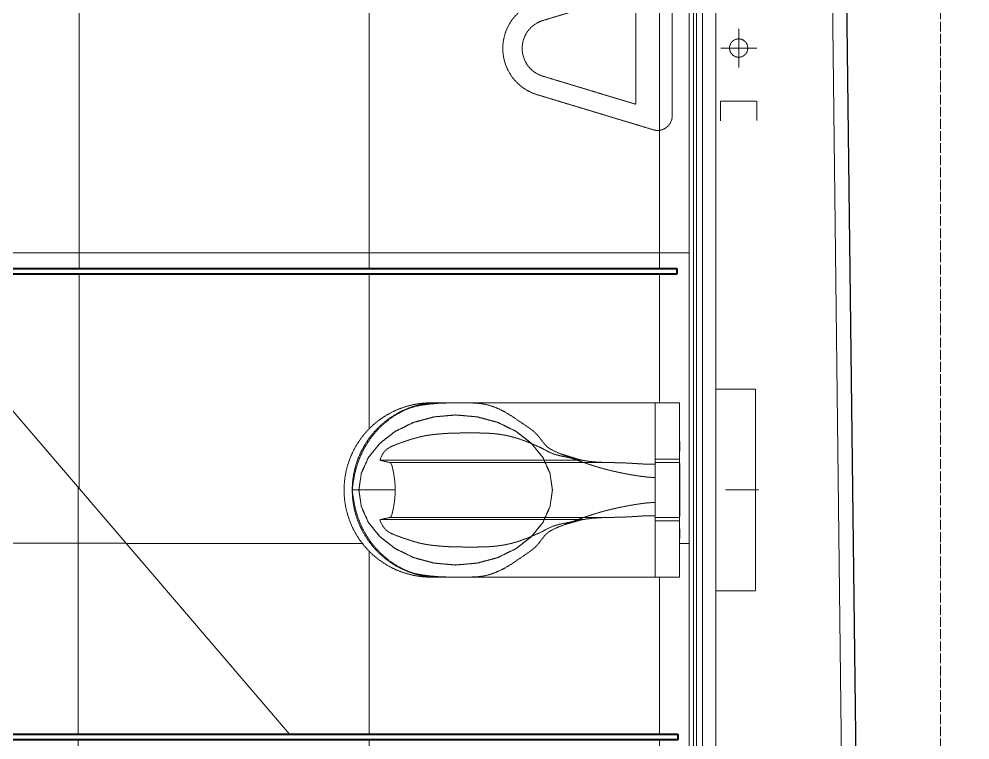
# Model space of a CAD drawing. Header units: millimetres. Extents: x -12447 to 83753, y -46415 to 46712.
# Drawn here: x 39945 to 41911, y 17080 to 18569 of the extents above; entities that cross this region are included whole.
import ezdxf
from ezdxf.xclip import XClip

# ---------------------------------------------------------------- set-up
doc = ezdxf.new("R2010")
doc.units = ezdxf.units.MM
doc.header["$XCLIPFRAME"] = 2
doc.linetypes.add('200_ШТРИХ_ш1п0_6_', pattern=[1.6, 1, -0.6])
doc.linetypes.add('ADSK_Линия сетки', pattern=[25, 20, -2.5, 0, -2.5])
doc.layers.add('1_Сущ. кусты', color=7, linetype='Continuous')
for name, color, linetype, lineweight in [('Обобщенные модели', 7, 'Continuous', 18), ('Оси', 7, 'Continuous', 9), ('Перекрытие', 7, 'Continuous', 18), ('Перекрытие штриховка', 7, 'Continuous', 18), ('Сантехника', 7, 'Continuous', 18), ('Стены несущие', 7, 'Continuous', 30), ('Стены отделка', 7, 'Continuous', 30), ('Стены штриховка', 7, 'Continuous', 9)]:
    doc.layers.add(name, color=color, linetype=linetype, lineweight=lineweight)

# ---------------------------------------------------------------- blocks, each defined once
blk = doc.blocks.new('131_Сантехническая перегородка - СП-3 3-3867702-План полов 1-го этажа')
at = {"layer": 'Обобщенные модели', "lineweight": 40}
for p, q in [((0, 8), (1380, 8)), ((0, -4), (0, 8)), ((1380, -4), (1380, 8)), ((1380, -4), (0, -4))]:
    blk.add_line(p, q, dxfattribs=at)
blk = doc.blocks.new('131_Сантехническая перегородка - СП-3 3-V18-План полов 1-го этажа')
at = {"layer": 'Обобщенные модели', "lineweight": 40}
for p, q in [((0, 8), (1380, 8)), ((0, -4), (0, 8)), ((1380, -4), (1380, 8)), ((1380, -4), (0, -4))]:
    blk.add_line(p, q, dxfattribs=at)
blk = doc.blocks.new('SND_Унитаз_Jika_Olymp_с_инсталяцией - Унитаз_ выпуск прямой_ установка на пол_693х360х360_ PN30_12_ ХВ резьба HP DN15_ К гл_ кон П DN100-716056-План полов 1-го этажа')
at = {"layer": 'Сантехника', "color": 254, "linetype": '200_ШТРИХ_ш1п0_6_', "true_color": 0xdddddd}
blk.add_line((0, 819.6), (0, 833.3), dxfattribs=at)
at = {"layer": 'Сантехника', "color": 251, "linetype": '200_ШТРИХ_ш1п0_6_', "true_color": 0x666666}
for p, q in [((0, 744.5), (0, 819.6)), ((-61.3, 439.4), (-61.3, 776)), ((61.3, 440.3), (61.3, 776)), ((-57, 434.8), (-57, 756.8)), ((57, 756.8), (57, 434.8)), ((-180, 207.1), (-180, 670.2)), ((180, 670.2), (180, 207.1)), ((-61.3, 436.7), (-61.3, 438.6)), ((61.3, 436.7), (61.3, 439.4)), ((-61.3, 357.2), (-61.3, 358.7)), ((61.3, 357.2), (61.3, 358.7)), ((-53.1, 156.1), (53.1, 156.1))]:
    blk.add_line(p, q, dxfattribs=at)
at = {"layer": 'Сантехника', "linetype": '200_ШТРИХ_ш1п0_6_'}
for p, q in [((-180, 670.2), (-180, 157.1)), ((180, 157.1), (180, 670.2)), ((-180, 207.1), (180, 207.1)), ((-180, 157.1), (-180, 207.1)), ((180, 207.1), (180, 157.1)), ((-180, 157.1), (180, 157.1)), ((180, 157.1), (-180, 157.1)), ((-100, 157.1), (-100, 156.1)), ((-100, 156.1), (-80, 156.1)), ((-100, 156.1), (-80, 156.1)), ((-80, 156.1), (-80, 157.1)), ((-55, 157.1), (-55, 156.1)), ((-55, 156.1), (-53.1, 156.1)), ((-55, 156.1), (55, 156.1)), ((53.1, 156.1), (55, 156.1)), ((55, 156.1), (55, 157.1)), ((80, 157.1), (80, 156.1)), ((80, 156.1), (100, 156.1)), ((80, 156.1), (100, 156.1)), ((100, 156.1), (100, 157.1)), ((-208, 0), (-208, 82.1)), ((208, 82.1), (208, 0)), ((0, 61.7), (0, -6.3)), ((208, 0), (-208, 0))]:
    blk.add_line(p, q, dxfattribs=at)
at = {"layer": 'Сантехника', "color": 253, "linetype": '200_ШТРИХ_ш1п0_6_', "true_color": 0xa3a3a3}
for p, q in [((-61.3, 358.7), (-61.3, 436.7)), ((-57, 331.2), (-57, 434.8)), ((57, 434.8), (57, 314)), ((61.3, 358.7), (61.3, 436.7)), ((-180, 157.1), (-180, 207.1)), ((-61.3, 207.1), (-63.7, 207.1)), ((-63.7, 207.1), (-63.7, 157.1)), ((-57, 207.1), (-61.3, 207.1)), ((-53.6, 207.1), (-57, 207.1)), ((-57, 207.1), (-57, 157.1)), ((-25.8, 207.1), (-53.3, 207.1)), ((-25.8, 207.1), (25.8, 207.1)), ((25.8, 207.1), (53.3, 207.1)), ((57, 207.1), (53.6, 207.1)), ((61.3, 207.1), (57, 207.1)), ((57, 207.1), (57, 157.1)), ((63.7, 207.1), (61.3, 207.1)), ((63.7, 207.1), (63.7, 157.1)), ((180, 207.1), (180, 157.1)), ((180, 157.1), (-180, 157.1)), ((-80, 157.1), (-100, 157.1)), ((-98.7, 157.1), (-100, 157.1)), ((-80, 157.1), (-98.7, 157.1)), ((-63.7, 157.1), (-61.3, 157.1)), ((-61.3, 157.1), (-57, 157.1)), ((-57, 157.1), (-55.1, 157.1)), ((-55.1, 157.1), (-53.5, 157.1)), ((55, 157.1), (-55, 157.1)), ((-53.1, 157.1), (-55, 157.1)), ((55, 157.1), (53.1, 157.1)), ((53.5, 157.1), (55.1, 157.1)), ((55.1, 157.1), (57, 157.1)), ((57, 157.1), (61.3, 157.1)), ((61.3, 157.1), (63.7, 157.1)), ((80.3, 157.1), (80, 157.1)), ((92.6, 157.1), (80, 157.1)), ((100, 157.1), (80.3, 157.1)), ((98.7, 157.1), (92.6, 157.1)), ((100, 157.1), (98.7, 157.1))]:
    blk.add_line(p, q, dxfattribs=at)
at = {"layer": 'Сантехника', "color": 9, "linetype": '200_ШТРИХ_ш1п0_6_', "true_color": 0xc7c7c7}
for p, q in [((-57, 314), (-57, 331.2)), ((-40.3, 207.1), (-53.6, 207.1)), ((-53.3, 207.1), (-48, 207.1)), ((-46.9, 207.1), (-37.8, 207.1)), ((-28.5, 207.1), (-40.3, 207.1)), ((-36.8, 207.1), (-26.5, 207.1)), ((-14.8, 207.1), (-28.5, 207.1)), ((-25.8, 207.1), (0, 207.1)), ((14.8, 207.1), (-14.8, 207.1)), ((0, 207.1), (25.8, 207.1)), ((40.3, 207.1), (14.8, 207.1)), ((26.5, 207.1), (36.8, 207.1)), ((37.8, 207.1), (46.9, 207.1)), ((49.4, 207.1), (40.3, 207.1)), ((48, 207.1), (53.3, 207.1)), ((53.6, 207.1), (49.4, 207.1)), ((-53.5, 157.1), (-28.5, 157.1)), ((-47.6, 157.1), (-53.1, 157.1)), ((-38.9, 157.1), (-47.6, 157.1)), ((53.1, 157.1), (-38.9, 157.1)), ((-27.6, 157.1), (-14.8, 157.1)), ((-14.2, 157.1), (0, 157.1)), ((0, 157.1), (14.2, 157.1)), ((14.8, 157.1), (27.6, 157.1)), ((28.5, 157.1), (40.3, 157.1)), ((40.3, 157.1), (53.5, 157.1))]:
    blk.add_line(p, q, dxfattribs=at)
at = {"layer": 'Сантехника', "linetype": '200_ШТРИХ_ш1п0_6_', "flags": 128}
for points in [[(0, 419.6), (-34.5, 424.6), (-67.3, 439.4), (-96.6, 463.3), (-121.2, 494.9), (-139.7, 532.8), (-151.1, 575.1), (-155, 619.6), (-151.1, 664.1), (-139.7, 706.4), (-121.2, 744.3), (-96.6, 776), (-67.3, 799.8), (-34.5, 814.6), (0, 819.6)], [(0, 819.6), (34.5, 814.6), (67.3, 799.8), (96.6, 776), (121.2, 744.3), (139.7, 706.4), (151.1, 664.1), (155, 619.6), (151.1, 575.1), (139.7, 532.8), (121.2, 494.9), (96.6, 463.3), (67.3, 439.4), (34.5, 424.6), (0, 419.6)], [(-61.7, 359.3), (-71.7, 394.8), (-75, 403.4)], [(75, 403.4), (62.3, 362), (61.7, 359.3)]]:
    blk.add_lwpolyline(points, dxfattribs=at)
at = {"layer": 'Сантехника', "color": 251, "linetype": '200_ШТРИХ_ш1п0_6_', "true_color": 0x666666, "flags": 128}
for points in [[(0, 819.6), (-34.5, 814.6), (-67.3, 799.8), (-96.6, 776), (-121.2, 744.3), (-139.7, 706.4), (-151.1, 664.1), (-155, 619.6), (-151.1, 575.1), (-139.7, 532.8), (-121.2, 494.9), (-96.6, 463.3), (-67.3, 439.4), (-34.5, 424.6), (0, 419.6)], [(0, 419.6), (-34.5, 424.6), (-67.3, 439.4), (-96.6, 463.3), (-121.2, 494.9), (-139.7, 532.8), (-151.1, 575.1), (-155, 619.6), (-151.1, 664.1), (-139.7, 706.4), (-121.2, 744.3), (-96.6, 776), (-67.3, 799.8), (-34.5, 814.6), (0, 819.6)], [(0, 419.6), (34.5, 424.6), (67.3, 439.4), (96.6, 463.3), (121.2, 494.9), (139.7, 532.8), (151.1, 575.1), (155, 619.6), (151.1, 664.1), (139.7, 706.4), (121.2, 744.3), (96.6, 776), (67.3, 799.8), (34.5, 814.6), (0, 819.6)], [(0, 819.6), (34.5, 814.6), (67.3, 799.8), (96.6, 776), (121.2, 744.3), (139.7, 706.4), (151.1, 664.1), (155, 619.6), (151.1, 575.1), (139.7, 532.8), (121.2, 494.9), (96.6, 463.3), (67.3, 439.4), (34.5, 424.6), (0, 419.6)], [(-57, 756.8), (-59.2, 766.5), (-61.3, 776)], [(61.3, 776), (59.2, 766.5), (57, 756.8)]]:
    blk.add_lwpolyline(points, dxfattribs=at)
at = {"layer": 'Сантехника', "color": 253, "linetype": '200_ШТРИХ_ш1п0_6_', "true_color": 0xa3a3a3, "flags": 128}
for points in [[(0, 819.6), (-34.5, 814.6), (-67.3, 799.8), (-96.6, 776), (-121.2, 744.3), (-139.7, 706.4), (-151.1, 664.1), (-155, 619.6), (-151.1, 575.1), (-139.7, 532.8), (-121.2, 494.9), (-96.6, 463.3), (-67.3, 439.4), (-34.5, 424.6), (0, 419.6)], [(0, 419.6), (34.5, 424.6), (67.3, 439.4), (96.6, 463.3), (121.2, 494.9), (139.7, 532.8), (151.1, 575.1), (155, 619.6), (151.1, 664.1), (139.7, 706.4), (121.2, 744.3), (96.6, 776), (67.3, 799.8), (34.5, 814.6), (0, 819.6)]]:
    blk.add_lwpolyline(points, dxfattribs=at)
at = {"layer": 'Сантехника', "linetype": '200_ШТРИХ_ш1п0_6_'}
blk.add_arc((0, 670.2), 180, 0, 180, dxfattribs=at)
at = {"layer": 'Сантехника', "color": 251, "linetype": '200_ШТРИХ_ш1п0_6_', "true_color": 0x666666}
blk.add_arc((0, 652.4), 180.9, 5.6382, 174.3618, dxfattribs=at)
for points, knots in [([(0, 833.3), (-38.3, 829.2), (-60, 821.5), (-78, 812.6), (-78.3, 812.5)], [-2.2969868, -2.2969868, -2.2969868, -2.2969868, -2.148663, -2.1463883, -2.1463883, -2.1463883, -2.1463883]), ([(78.3, 812.5), (78, 812.6), (60, 821.5), (38.3, 829.2), (0, 833.3)], [-0.1505985, -0.1505985, -0.1505985, -0.1505985, -0.1483237, 0, 0, 0, 0]), ([(-79.2, 812), (-96.8, 803.2), (-120.9, 786.3), (-139.4, 765.5), (-145.9, 756.9)], [-2.1438543, -2.1438543, -2.1438543, -2.1438543, -1.9948194, -1.8886336, -1.8886336, -1.8886336, -1.8886336]), ([(145.9, 756.9), (139.4, 765.5), (120.9, 786.3), (96.8, 803.2), (79.2, 812)], [-0.4083532, -0.4083532, -0.4083532, -0.4083532, -0.3021674, -0.1531325, -0.1531325, -0.1531325, -0.1531325]), ([(-61.7, 776), (-64.6, 775.1), (-70, 773), (-76.8, 769), (-82.4, 764.1), (-86.8, 758.3), (-90.4, 751.7), (-93.4, 744.3), (-96.3, 736.5), (-99.1, 728.4), (-101.8, 720.5), (-104.3, 712.8), (-106.6, 705.3), (-108.6, 698), (-110.5, 690.5), (-112.1, 682.7), (-113.4, 674.7), (-114.4, 666.7), (-115.3, 658.7), (-116, 650.9), (-116.5, 643.5), (-117, 635.8), (-117.4, 627.6), (-117.7, 616.6), (-117.8, 602.8), (-117.8, 588.8), (-117.8, 578.4), (-117.8, 573.4), (-117.7, 570.9)], [0.0007235, 0.0007235, 0.0007235, 0.0007235, 0.0178571, 0.0357143, 0.0535714, 0.0714286, 0.0892857, 0.1071429, 0.125, 0.1428571, 0.1607143, 0.1785714, 0.1964286, 0.2142857, 0.2321429, 0.25, 0.2678571, 0.2857143, 0.3035714, 0.3214286, 0.3392857, 0.3571429, 0.375, 0.3928571, 0.4285714, 0.4642857, 0.4821429, 0.5, 0.5, 0.5, 0.5]), ([(96, 463.4), (96.8, 465.3), (98.5, 469.5), (101, 475.7), (103.4, 482.2), (105.7, 488.7), (107.7, 495.3), (109.6, 502), (111.3, 508.8), (112.8, 515.7), (114, 522.7), (115.5, 531.9), (116.7, 543.3), (117.4, 555.2), (117.6, 564.3), (117.8, 570.9), (117.8, 577.5), (117.8, 586.7), (117.8, 596.5), (117.8, 606), (117.7, 613.1), (117.6, 620.3), (117.4, 627.6), (117.1, 634.8), (116.7, 641.5), (116.2, 648.1), (115.6, 654.9), (114.9, 662.2), (114.1, 669.3), (113.2, 676.1), (112.1, 682.6), (110.8, 689), (108.7, 698), (105.5, 709.4), (101.1, 722.8), (97.2, 733.9), (93.9, 743), (91.3, 749.7), (88.2, 755.9), (84.6, 761.4), (80.3, 766.1), (75, 770.2), (68.8, 773.5), (64.1, 775.3), (61.7, 776)], [0.2516954, 0.2516954, 0.2516954, 0.2516954, 0.265625, 0.28125, 0.296875, 0.3125, 0.328125, 0.34375, 0.359375, 0.375, 0.390625, 0.40625, 0.4375, 0.46875, 0.484375, 0.5, 0.515625, 0.53125, 0.5625, 0.578125, 0.59375, 0.609375, 0.625, 0.640625, 0.65625, 0.671875, 0.6875, 0.703125, 0.71875, 0.734375, 0.75, 0.765625, 0.78125, 0.8125, 0.84375, 0.875, 0.890625, 0.90625, 0.921875, 0.9375, 0.953125, 0.96875, 0.984375, 0.999234, 0.999234, 0.999234, 0.999234]), ([(-146.6, 755.9), (-148.3, 753.6), (-156.2, 742.5), (-166.6, 722.9), (-174.6, 699.8), (-180, 654.6), (-180, 612), (-180, 576.1), (-176.2, 549.9), (-160.9, 514.8), (-138.4, 483.2), (-117, 450.5), (-89.3, 434.5), (-77.2, 411), (-59.9, 364.6), (-52.9, 343.4)], [-1.884591, -1.884591, -1.884591, -1.884591, -1.856521, -1.747132, -1.635622, -1.512555, -1.376925, -1.26214, -1.152104, -1.038821, -0.91181, -0.791639, -0.684675, -0.529127, -0.357309, -0.357309, -0.357309, -0.357309]), ([(0, 744.5), (-4.3, 744.6), (-10.8, 744.8), (-19, 745.6), (-25, 746.3), (-30.6, 747.1), (-37.5, 748.3), (-45.1, 749.8), (-51.9, 751.7), (-56.1, 753.9), (-57, 755.8), (-57, 756.8)], [-1, -1, -1, -1, -0.857143, -0.785714, -0.714286, -0.642857, -0.571429, -0.428571, -0.285714, -0.142857, 0, 0, 0, 0]), ([(55.5, 753.9), (54.5, 753.1), (51.8, 751.7), (45.1, 749.8), (37.5, 748.3), (30.6, 747.1), (25, 746.3), (19, 745.6), (10.8, 744.8), (4.3, 744.6), (0, 744.5)], [-0.8498944, -0.8498944, -0.8498944, -0.8498944, -0.7142857, -0.5714286, -0.4285714, -0.3571429, -0.2857143, -0.2142857, -0.1428571, 0, 0, 0, 0]), ([(52.9, 343.4), (59.9, 364.6), (77.2, 411), (89.3, 434.5), (117, 450.5), (138.4, 483.2), (160.9, 514.8), (176.2, 549.9), (180, 576.1), (180, 612), (180, 654.6), (174.6, 699.8), (166.6, 722.9), (156.2, 742.5), (148.3, 753.6), (146.6, 755.9)], [-1.939678, -1.939678, -1.939678, -1.939678, -1.767859, -1.612311, -1.505348, -1.385176, -1.258166, -1.144883, -1.034847, -0.920061, -0.784431, -0.661365, -0.549855, -0.440465, -0.412396, -0.412396, -0.412396, -0.412396]), ([(-117.7, 570.3), (-117.7, 568), (-117.6, 563.2), (-117.3, 553), (-116.4, 539.2), (-114.7, 526.1), (-112.8, 515.7), (-111.1, 507.8), (-109.1, 499.9), (-106.8, 492.2), (-104.3, 484.7), (-100.8, 474.9), (-97.9, 467.9), (-96, 463.3)], [0.5015368, 0.5015368, 0.5015368, 0.5015368, 0.5178571, 0.5357143, 0.5714286, 0.6071429, 0.625, 0.6428571, 0.6607143, 0.6785714, 0.6964286, 0.7142857, 0.7481888, 0.7481888, 0.7481888, 0.7481888]), ([(-61.3, 357.2), (-61, 355.5), (-60.5, 352.8), (-60, 349.2), (-59.7, 347.1), (-59.4, 345.4), (-59.2, 343.6), (-59, 341.7), (-58.8, 340.1), (-58.6, 338.7), (-58.5, 337.6), (-58.4, 336.5), (-58.3, 335), (-58.1, 333), (-57.9, 330.5), (-57.7, 327.7), (-57.5, 324.6), (-57.3, 320.3), (-57.1, 316.6), (-57, 314)], [-1, -1, -1, -1, -0.8, -0.7, -0.65, -0.6, -0.55, -0.5, -0.45, -0.425, -0.4, -0.375, -0.35, -0.3, -0.25, -0.2, -0.15, -0.1, 0, 0, 0, 0]), ([(57, 314), (57.1, 316.6), (57.3, 320.3), (57.5, 324.6), (57.7, 327.7), (57.9, 330.5), (58.1, 333), (58.3, 335.4), (58.5, 337.3), (58.6, 338.7), (58.8, 340.1), (59, 341.7), (59.2, 343.6), (59.4, 345.4), (59.7, 347.1), (60, 349.2), (60.5, 352.8), (61, 355.5), (61.3, 357.2)], [-1, -1, -1, -1, -0.9, -0.85, -0.8, -0.75, -0.7, -0.65, -0.6, -0.575, -0.55, -0.5, -0.45, -0.4, -0.35, -0.3, -0.2, 0, 0, 0, 0]), ([(-52.7, 342.7), (-52.5, 342.2), (-43.8, 315.8), (-35.3, 281.6), (-25.9, 224.8), (-25.8, 207.1)], [-0.3554649, -0.3554649, -0.3554649, -0.3554649, -0.3512574, -0.1396534, 0, 0, 0, 0]), ([(25.8, 207.1), (25.9, 224.8), (35.3, 281.6), (43.8, 315.8), (52.5, 342.2), (52.7, 342.7)], [-2.2969868, -2.2969868, -2.2969868, -2.2969868, -2.1573334, -1.9457294, -1.9415219, -1.9415219, -1.9415219, -1.9415219]), ([(-57, 314), (-57, 311.4), (-56.9, 307.2), (-56.8, 302.3), (-56.7, 299.5), (-56.6, 297.3), (-56.5, 295.1), (-56.5, 292.2), (-56.4, 288.5), (-56.3, 284.7), (-56.2, 281.7), (-56.2, 279.5), (-56.1, 277.2), (-56, 274.2), (-55.9, 270.4), (-55.7, 265.9), (-55.5, 261.4), (-55.2, 256.9), (-54.9, 252.5), (-54.7, 248.8), (-54.5, 245.8), (-54.4, 243.6), (-54.3, 241.3), (-54.1, 238.3), (-53.8, 234.5), (-53.6, 229.9), (-53.4, 225.4), (-53.3, 220.8), (-53.2, 214.7), (-53.2, 210.2), (-53.3, 207.1)], [-1, -1, -1, -1, -0.916667, -0.875, -0.854167, -0.833333, -0.8125, -0.791667, -0.75, -0.708333, -0.6875, -0.666667, -0.645833, -0.625, -0.583333, -0.541667, -0.5, -0.458333, -0.416667, -0.375, -0.354167, -0.333333, -0.3125, -0.291667, -0.25, -0.208333, -0.166667, -0.125, -0.083333, 0, 0, 0, 0]), ([(53.3, 207.1), (53.2, 210.2), (53.2, 214.7), (53.3, 220.8), (53.4, 225.4), (53.6, 229.9), (53.8, 234.5), (54.1, 239), (54.3, 242.8), (54.5, 245.8), (54.7, 248.8), (54.9, 252.5), (55.2, 256.9), (55.5, 261.4), (55.7, 265.9), (55.9, 270.4), (56, 274.2), (56.1, 277.2), (56.2, 279.5), (56.2, 281.7), (56.3, 284.7), (56.4, 288.5), (56.5, 292.2), (56.5, 295.1), (56.6, 297.3), (56.7, 299.5), (56.8, 302.3), (56.9, 307.2), (57, 311.4), (57, 314)], [-1, -1, -1, -1, -0.916667, -0.875, -0.833333, -0.791667, -0.75, -0.708333, -0.666667, -0.645833, -0.625, -0.583333, -0.541667, -0.5, -0.458333, -0.416667, -0.375, -0.354167, -0.333333, -0.3125, -0.291667, -0.25, -0.208333, -0.1875, -0.166667, -0.145833, -0.125, -0.083333, 0, 0, 0, 0])]:
    blk.add_open_spline(points, degree=3, knots=knots, dxfattribs=at)
blk.add_open_spline([(57, 756.8), (57, 755.8), (56.5, 754.8), (55.6, 754)], degree=3, dxfattribs=at)
at = {"layer": 'Сантехника', "color": 253, "linetype": '200_ШТРИХ_ш1п0_6_', "true_color": 0xa3a3a3}
for points, knots in [([(-95.5, 462.2), (-94.6, 459.8), (-92.5, 455), (-90.4, 450.3), (-89.3, 447.8)], [0.75090722, 0.75090722, 0.75090722, 0.75090722, 0.76785714, 0.78571429, 0.78571429, 0.78571429, 0.78571429]), ([(64.3, 372.4), (65.1, 376.4), (66.4, 382.9), (68.2, 391.8), (69.6, 398.8), (71.1, 405.6), (72.7, 411.9), (74.7, 418.2), (77.4, 424.5), (80.5, 430.6), (83.8, 436.7), (86.9, 442.8), (91, 451.4), (93.8, 458), (95.6, 462.4)], [0.0356874, 0.0356874, 0.0356874, 0.0356874, 0.0625, 0.078125, 0.09375, 0.109375, 0.125, 0.140625, 0.15625, 0.171875, 0.1875, 0.203125, 0.21875, 0.2495022, 0.2495022, 0.2495022, 0.2495022]), ([(-89.3, 447.8), (-88.1, 445.3), (-85.7, 440.4), (-81.9, 433.3), (-78.5, 426.8), (-76.7, 422.9), (-75.9, 421)], [0.78571429, 0.78571429, 0.78571429, 0.78571429, 0.80357143, 0.82142857, 0.83928571, 0.85427905, 0.85427905, 0.85427905, 0.85427905]), ([(-75.2, 419.3), (-74.5, 417.4), (-73.1, 413.2), (-70.7, 404.3), (-68.6, 394.1), (-66.4, 383.1), (-65.2, 376.8), (-64.5, 373.4), (-64.4, 372.9)], [0.8589866, 0.8589866, 0.8589866, 0.8589866, 0.875, 0.8928571, 0.9285714, 0.9464286, 0.9642857, 0.9674182, 0.9674182, 0.9674182, 0.9674182]), ([(63, 366), (63.3, 367.4), (63.7, 369.5), (64.2, 371.6), (64.3, 372.2)], [0.02118432, 0.02118432, 0.02118432, 0.02118432, 0.03125, 0.03529335, 0.03529335, 0.03529335, 0.03529335]), ([(-152.8, 207.1), (-152.9, 207.1), (-157.6, 207.1), (-162.8, 207.1), (-169.6, 207.1), (-171.3, 207.1)], [-0.1802088, -0.1802088, -0.1802088, -0.1802088, -0.1789595, -0.0919515, -0.0610774, -0.0610774, -0.0610774, -0.0610774]), ([(-63.7, 207.1), (-63.7, 207.1), (-111, 207.1), (-134.3, 207.1), (-141.2, 207.1)], [-0.4835333, -0.4835333, -0.4835333, -0.4835333, -0.3327462, -0.2417666, -0.2417666, -0.2417666, -0.2417666]), ([(145.4, 207.1), (138, 207.1), (127.4, 207.1), (110.7, 207.1), (109.4, 207.1)], [-0.2619139, -0.2619139, -0.2619139, -0.2619139, -0.1507871, -0.1410305, -0.1410305, -0.1410305, -0.1410305]), ([(171.3, 207.1), (169.6, 207.1), (162.8, 207.1), (157.6, 207.1), (152.9, 207.1), (152.8, 207.1)], [-0.4224559, -0.4224559, -0.4224559, -0.4224559, -0.3915817, -0.3045737, -0.3033245, -0.3033245, -0.3033245, -0.3033245]), ([(-168, 157.1), (-167.4, 157.1), (-166.2, 157.1), (-165.2, 157.1), (-164.7, 157.1)], [0.08058888, 0.08058888, 0.08058888, 0.08058888, 0.09195154, 0.1007361, 0.1007361, 0.1007361, 0.1007361]), ([(-164.7, 157.1), (-160.7, 157.1), (-157.1, 157.1), (-152.8, 157.1), (-152.6, 157.1)], [0.1007361, 0.1007361, 0.1007361, 0.1007361, 0.17895954, 0.18132497, 0.18132497, 0.18132497, 0.18132497]), ([(-149.2, 157.1), (-141.4, 157.1), (-128.6, 157.1), (-105, 157.1), (-100.6, 157.1)], [0.2014722, 0.2014722, 0.2014722, 0.2014722, 0.3327462, 0.3626499, 0.3626499, 0.3626499, 0.3626499]), ([(63.7, 157.1), (63.7, 157.1), (99.2, 157.1), (121.2, 157.1), (124.5, 157.1)], [0, 0, 0, 0, 0.1507871, 0.181325, 0.181325, 0.181325, 0.181325]), ([(124.5, 157.1), (138.2, 157.1), (151.7, 157.1), (160.7, 157.1), (164.7, 157.1)], [0.181325, 0.181325, 0.181325, 0.181325, 0.3045737, 0.3827972, 0.3827972, 0.3827972, 0.3827972]), ([(164.7, 157.1), (165.2, 157.1), (170.5, 157.1), (177, 157.1), (180, 157.1)], [0.3827972, 0.3827972, 0.3827972, 0.3827972, 0.3915817, 0.4835333, 0.4835333, 0.4835333, 0.4835333])]:
    blk.add_open_spline(points, degree=3, knots=knots, dxfattribs=at)
for points in [[(-64.4, 372.7), (-64, 370.7), (-63.6, 368.8), (-63.2, 366.8)], [(-63, 365.8), (-62.6, 363.7), (-62.2, 361.5), (-61.7, 359.3)], [(-61.7, 359.3), (-61.6, 358.6), (-61.5, 357.9), (-61.3, 357.2)], [(61.3, 357.2), (61.8, 359.8), (62.4, 362.6), (62.9, 365.5)], [(-177.7, 207.1), (-178.6, 207.1), (-179.3, 207.1), (-180, 207.1)], [(-174.7, 207.1), (-175.4, 207.1), (-176, 207.1), (-176.6, 207.1)], [(-171.4, 207.1), (-172.5, 207.1), (-173.6, 207.1), (-174.6, 207.1)], [(-145.7, 207.1), (-148.3, 207.1), (-150.5, 207.1), (-152.6, 207.1)], [(-141.2, 207.1), (-142.7, 207.1), (-144.1, 207.1), (-145.4, 207.1)], [(65.2, 207.1), (64.2, 207.1), (63.7, 207.1), (63.7, 207.1)], [(69.3, 207.1), (67.6, 207.1), (66.2, 207.1), (65.2, 207.1)], [(83.1, 207.1), (77.6, 207.1), (72.8, 207.1), (69.3, 207.1)], [(91.6, 207.1), (88.7, 207.1), (85.8, 207.1), (83.1, 207.1)], [(100.6, 207.1), (97.6, 207.1), (94.6, 207.1), (91.6, 207.1)], [(109.4, 207.1), (106.5, 207.1), (103.6, 207.1), (100.6, 207.1)], [(152.6, 207.1), (150.5, 207.1), (148.3, 207.1), (145.7, 207.1)], [(174.6, 207.1), (173.6, 207.1), (172.5, 207.1), (171.4, 207.1)], [(176.6, 207.1), (176, 207.1), (175.4, 207.1), (174.7, 207.1)], [(180, 207.1), (179.3, 207.1), (178.6, 207.1), (177.7, 207.1)], [(-180, 157.1), (-179.3, 157.1), (-178.6, 157.1), (-177.7, 157.1)], [(-177.7, 157.1), (-176.8, 157.1), (-175.8, 157.1), (-174.7, 157.1)], [(-174.7, 157.1), (-173.7, 157.1), (-172.5, 157.1), (-171.4, 157.1)], [(-171.4, 157.1), (-170.3, 157.1), (-169.1, 157.1), (-168, 157.1)], [(-152.6, 157.1), (-151.5, 157.1), (-150.4, 157.1), (-149.2, 157.1)], [(-100.6, 157.1), (-82.7, 157.1), (-63.7, 157.1), (-63.7, 157.1)]]:
    blk.add_open_spline(points, degree=3, dxfattribs=at)
blk = doc.blocks.new('SND_2D_Писуар с инсталляцией - По умолчанию-621783-План полов 1-го этажа')
at = {"layer": 'Сантехника', "linetype": '200_ШТРИХ_ш1п0_6_'}
for p, q in [((-95.8, 328.7), (-168.3, 88.8)), ((-57.5, 317.2), (-115.6, 125)), ((115.6, 125), (57.4, 317.4)), ((168.3, 88.7), (95.7, 328.9)), ((-115.6, 125), (115.6, 125)), ((-139.4, 50), (139.6, 50)), ((-149.4, -50), (-109.4, -50)), ((-109.4, -50), (-109.4, -125)), ((0.6, -125), (0.6, -50)), ((110.6, -50), (110.6, -125)), ((150.6, -50), (110.6, -50)), ((-39.4, -87.5), (40.6, -87.5)), ((-109.4, -125), (-149.4, -125)), ((110.6, -125), (150.6, -125))]:
    blk.add_line(p, q, dxfattribs=at)
blk.add_circle((0.6, -87.5), 18.9, dxfattribs=at)
for centre, radius, start, end in [((0, 300), 100, 16.8118, 163.3196), ((0, 300), 60, 16.8118, 163.3578), ((-139.6, 80), 30, 162.9999, 270.4256), ((139.6, 80), 30, 270, 16.8118)]:
    blk.add_arc(centre, radius, start, end, dxfattribs=at)
blk = doc.blocks.new('3')
at = {"layer": '1_Сущ. кусты', "true_color": 0xdddddd, "transparency": 33554661}
h = blk.add_hatch(color=254, dxfattribs=at)
h.dxf.hatch_style = 1
h.paths.add_polyline_path([(30205.3, -51658.2), (30205.3, -51058.2), (29059.8, -51058.2), (29059.8, -51658.2)])
h.paths.add_polyline_path([(30802.8, -52258.2), (30802.8, -51658.2), (29657.3, -51658.2), (29657.3, -52258.2)])
h.paths.add_polyline_path([(29657.3, -52258.2), (29657.3, -51658.2), (28511.8, -51658.2), (28511.8, -52258.2)])
h.paths.add_polyline_path([(30254.8, -52858.2), (30254.8, -52258.2), (29109.3, -52258.2), (29109.3, -52858.2)])
h.paths.add_polyline_path([(29706.8, -53458.2), (29706.8, -52858.2), (28561.3, -52858.2), (28561.3, -53458.2)])
h.paths.add_polyline_path([(30304.3, -54058.2), (30304.3, -53458.2), (29158.8, -53458.2), (29158.8, -54058.2)])
h.paths.add_polyline_path([(30901.8, -54658.2), (30901.8, -54058.2), (29756.3, -54058.2), (29756.3, -54658.2)])
h.paths.add_polyline_path([(29756.3, -54658.2), (29756.3, -54058.2), (28610.7, -54058.2), (28610.7, -54658.2)])
h.paths.add_polyline_path([(30353.8, -55258.2), (30353.8, -54658.2), (29208.2, -54658.2), (29208.2, -55258.2)])
h.paths.add_polyline_path([(29805.7, -55858.2), (29805.7, -55258.2), (28660.2, -55258.2), (28660.2, -55858.2)])
h.paths.add_polyline_path([(30403.2, -56458.2), (30403.2, -55858.2), (29257.7, -55858.2), (29257.7, -56458.2)])
h.paths.add_polyline_path([(31000.7, -57058.2), (31000.7, -56458.2), (29855.2, -56458.2), (29855.2, -57058.2)])
h.paths.add_polyline_path([(29855.2, -57058.2), (29855.2, -56458.2), (28709.7, -56458.2), (28709.7, -57058.2)])
h.paths.add_polyline_path([(30452.7, -57658.2), (30452.7, -57058.2), (29307.2, -57058.2), (29307.2, -57658.2)])
h.paths.add_polyline_path([(29904.7, -58258.2), (29904.7, -57658.2), (28759.2, -57658.2), (28759.2, -58258.2)])
h.paths.add_polyline_path([(30502.2, -58858.2), (30502.2, -58258.2), (29356.7, -58258.2), (29356.7, -58858.2)])
h.paths.add_polyline_path([(31099.7, -59458.2), (31099.7, -58858.2), (29954.2, -58858.2), (29954.2, -59458.2)])
h.paths.add_polyline_path([(29954.2, -59458.2), (29954.2, -58858.2), (28808.7, -58858.2), (28808.7, -59458.2)])
h.paths.add_polyline_path([(30551.7, -60058.2), (30551.7, -59458.2), (29406.2, -59458.2), (29406.2, -60058.2)])
h.paths.add_polyline_path([(30003.7, -60658.2), (30003.7, -60058.2), (28858.2, -60058.2), (28858.2, -60658.2)])
h.paths.add_polyline_path([(31948.3, -52258.2), (31948.3, -51658.2), (30802.8, -51658.2), (30802.8, -52258.2)])
h.paths.add_polyline_path([(32545.8, -52858.2), (32545.8, -52258.2), (31400.3, -52258.2), (31400.3, -52858.2)])
h.paths.add_polyline_path([(31400.3, -52858.2), (31400.3, -52258.2), (30254.8, -52258.2), (30254.8, -52858.2)])
h.paths.add_polyline_path([(31997.8, -53458.2), (31997.8, -52858.2), (30852.3, -52858.2), (30852.3, -53458.2)])
h.paths.add_polyline_path([(30852.3, -53458.2), (30852.3, -52858.2), (29706.8, -52858.2), (29706.8, -53458.2)])
h.paths.add_polyline_path([(31449.8, -54058.2), (31449.8, -53458.2), (30304.3, -53458.2), (30304.3, -54058.2)])
h.paths.add_polyline_path([(33691.4, -52858.2), (33691.4, -52258.2), (32545.8, -52258.2), (32545.8, -52858.2)])
h.paths.add_polyline_path([(34288.9, -53458.2), (34288.9, -52858.2), (33143.3, -52858.2), (33143.3, -53458.2)])
h.paths.add_polyline_path([(33143.3, -53458.2), (33143.3, -52858.2), (31997.8, -52858.2), (31997.8, -53458.2)])
h.paths.add_polyline_path([(33740.8, -54058.2), (33740.8, -53458.2), (32595.3, -53458.2), (32595.3, -54058.2)])
h.paths.add_polyline_path([(32595.3, -54058.2), (32595.3, -53458.2), (31449.8, -53458.2), (31449.8, -54058.2)])
h.paths.add_polyline_path([(33192.8, -54658.2), (33192.8, -54058.2), (32047.3, -54058.2), (32047.3, -54658.2)])
h.paths.add_polyline_path([(34338.3, -54658.2), (34338.3, -54058.2), (33192.8, -54058.2), (33192.8, -54658.2)])
h.paths.add_polyline_path([(32047.3, -54658.2), (32047.3, -54058.2), (30901.8, -54058.2), (30901.8, -54658.2)])
h.paths.add_polyline_path([(32644.8, -55258.2), (32644.8, -54658.2), (31499.3, -54658.2), (31499.3, -55258.2)])
h.paths.add_polyline_path([(31499.3, -55258.2), (31499.3, -54658.2), (30353.8, -54658.2), (30353.8, -55258.2)])
h.paths.add_polyline_path([(32096.8, -55858.2), (32096.8, -55258.2), (30951.3, -55258.2), (30951.3, -55858.2)])
h.paths.add_polyline_path([(30951.3, -55858.2), (30951.3, -55258.2), (29805.7, -55258.2), (29805.7, -55858.2)])
h.paths.add_polyline_path([(31548.8, -56458.2), (31548.8, -55858.2), (30403.2, -55858.2), (30403.2, -56458.2)])
h.paths.add_polyline_path([(33790.3, -55258.2), (33790.3, -54658.2), (32644.8, -54658.2), (32644.8, -55258.2)])
h.paths.add_polyline_path([(34387.8, -55858.2), (34387.8, -55258.2), (33242.3, -55258.2), (33242.3, -55858.2)])
h.paths.add_polyline_path([(33242.3, -55858.2), (33242.3, -55258.2), (32096.8, -55258.2), (32096.8, -55858.2)])
h.paths.add_polyline_path([(33839.8, -56458.2), (33839.8, -55858.2), (32694.3, -55858.2), (32694.3, -56458.2)])
h.paths.add_polyline_path([(32694.3, -56458.2), (32694.3, -55858.2), (31548.8, -55858.2), (31548.8, -56458.2)])
h.paths.add_polyline_path([(33291.8, -57058.2), (33291.8, -56458.2), (32146.3, -56458.2), (32146.3, -57058.2)])
h.paths.add_polyline_path([(34437.3, -57058.2), (34437.3, -56458.2), (33291.8, -56458.2), (33291.8, -57058.2)])
h.paths.add_polyline_path([(32146.3, -57058.2), (32146.3, -56458.2), (31000.7, -56458.2), (31000.7, -57058.2)])
h.paths.add_polyline_path([(32743.8, -57658.2), (32743.8, -57058.2), (31598.2, -57058.2), (31598.2, -57658.2)])
h.paths.add_polyline_path([(31598.2, -57658.2), (31598.2, -57058.2), (30452.7, -57058.2), (30452.7, -57658.2)])
h.paths.add_polyline_path([(32195.7, -58258.2), (32195.7, -57658.2), (31050.2, -57658.2), (31050.2, -58258.2)])
h.paths.add_polyline_path([(31050.2, -58258.2), (31050.2, -57658.2), (29904.7, -57658.2), (29904.7, -58258.2)])
h.paths.add_polyline_path([(31647.7, -58858.2), (31647.7, -58258.2), (30502.2, -58258.2), (30502.2, -58858.2)])
h.paths.add_polyline_path([(33889.3, -57658.2), (33889.3, -57058.2), (32743.8, -57058.2), (32743.8, -57658.2)])
h.paths.add_polyline_path([(34486.8, -58258.2), (34486.8, -57658.2), (33341.3, -57658.2), (33341.3, -58258.2)])
h.paths.add_polyline_path([(33341.3, -58258.2), (33341.3, -57658.2), (32195.7, -57658.2), (32195.7, -58258.2)])
h.paths.add_polyline_path([(33938.8, -58858.2), (33938.8, -58258.2), (32793.2, -58258.2), (32793.2, -58858.2)])
h.paths.add_polyline_path([(32793.2, -58858.2), (32793.2, -58258.2), (31647.7, -58258.2), (31647.7, -58858.2)])
h.paths.add_polyline_path([(33390.7, -59458.2), (33390.7, -58858.2), (32245.2, -58858.2), (32245.2, -59458.2)])
h.paths.add_polyline_path([(34536.3, -59458.2), (34536.3, -58858.2), (33390.7, -58858.2), (33390.7, -59458.2)])
h.paths.add_polyline_path([(32245.2, -59458.2), (32245.2, -58858.2), (31099.7, -58858.2), (31099.7, -59458.2)])
h.paths.add_polyline_path([(32842.7, -60058.2), (32842.7, -59458.2), (31697.2, -59458.2), (31697.2, -60058.2)])
h.paths.add_polyline_path([(31697.2, -60058.2), (31697.2, -59458.2), (30551.7, -59458.2), (30551.7, -60058.2)])
h.paths.add_polyline_path([(32294.7, -60658.2), (32294.7, -60058.2), (31149.2, -60058.2), (31149.2, -60658.2)])
h.paths.add_polyline_path([(31149.2, -60658.2), (31149.2, -60058.2), (30003.7, -60058.2), (30003.7, -60658.2)])
h.paths.add_polyline_path([(31746.7, -61258.2), (31746.7, -60658.2), (30601.2, -60658.2), (30601.2, -61258.2)])
h.paths.add_polyline_path([(33988.2, -60058.2), (33988.2, -59458.2), (32842.7, -59458.2), (32842.7, -60058.2)])
h.paths.add_polyline_path([(33440.2, -60658.2), (33440.2, -60058.2), (32294.7, -60058.2), (32294.7, -60658.2)])
h.paths.add_polyline_path([(34037.7, -61258.2), (34037.7, -60658.2), (32892.2, -60658.2), (32892.2, -61258.2)])
h.paths.add_polyline_path([(32892.2, -61258.2), (32892.2, -60658.2), (31746.7, -60658.2), (31746.7, -61258.2)])
h.paths.add_polyline_path([(33489.7, -61858.2), (33489.7, -61258.2), (32344.2, -61258.2), (32344.2, -61858.2)])
h.paths.add_polyline_path([(30601.2, -61258.2), (30601.2, -60658.2), (29455.7, -60658.2), (29455.7, -61258.2)])
h.paths.add_polyline_path([(31198.7, -61858.2), (31198.7, -61258.2), (30053.2, -61258.2), (30053.2, -61858.2)])
h.paths.add_polyline_path([(30053.2, -61858.2), (30053.2, -61258.2), (28907.6, -61258.2), (28907.6, -61858.2)])
h.paths.add_polyline_path([(30650.7, -62458.2), (30650.7, -61858.2), (29505.1, -61858.2), (29505.1, -62458.2)])
h.paths.add_polyline_path([(30102.6, -63058.2), (30102.6, -62458.2), (28957.1, -62458.2), (28957.1, -63058.2)])
h.paths.add_polyline_path([(32344.2, -61858.2), (32344.2, -61258.2), (31198.7, -61258.2), (31198.7, -61858.2)])
h.paths.add_polyline_path([(32941.7, -62458.2), (32941.7, -61858.2), (31796.2, -61858.2), (31796.2, -62458.2)])
h.paths.add_polyline_path([(31796.2, -62458.2), (31796.2, -61858.2), (30650.7, -61858.2), (30650.7, -62458.2)])
h.paths.add_polyline_path([(32393.7, -63058.2), (32393.7, -62458.2), (31248.2, -62458.2), (31248.2, -63058.2)])
h.paths.add_polyline_path([(31248.2, -63058.2), (31248.2, -62458.2), (30102.6, -62458.2), (30102.6, -63058.2)])
h.paths.add_polyline_path([(31845.7, -63658.2), (31845.7, -63058.2), (30700.1, -63058.2), (30700.1, -63658.2)])
h.paths.add_polyline_path([(34087.2, -62458.2), (34087.2, -61858.2), (32941.7, -61858.2), (32941.7, -62458.2)])
h.paths.add_polyline_path([(33539.2, -63058.2), (33539.2, -62458.2), (32393.7, -62458.2), (32393.7, -63058.2)])
h.paths.add_polyline_path([(34136.7, -63658.2), (34136.7, -63058.2), (32991.2, -63058.2), (32991.2, -63658.2)])
h.paths.add_polyline_path([(32991.2, -63658.2), (32991.2, -63058.2), (31845.7, -63058.2), (31845.7, -63658.2)])
h.paths.add_polyline_path([(33588.7, -64258.2), (33588.7, -63658.2), (32443.2, -63658.2), (32443.2, -64258.2)])
h.paths.add_polyline_path([(30700.1, -63658.2), (30700.1, -63058.2), (29554.6, -63058.2), (29554.6, -63658.2)])
h.paths.add_polyline_path([(31297.6, -64258.2), (31297.6, -63658.2), (30152.1, -63658.2), (30152.1, -64258.2)])
h.paths.add_polyline_path([(30152.1, -64258.2), (30152.1, -63658.2), (29006.6, -63658.2), (29006.6, -64258.2)])
h.paths.add_polyline_path([(30749.6, -64858.2), (30749.6, -64258.2), (29604.1, -64258.2), (29604.1, -64858.2)])
h.paths.add_polyline_path([(30201.6, -65458.2), (30201.6, -64858.2), (29056.1, -64858.2), (29056.1, -65458.2)])
h.paths.add_polyline_path([(32443.2, -64258.2), (32443.2, -63658.2), (31297.6, -63658.2), (31297.6, -64258.2)])
h.paths.add_polyline_path([(33040.7, -64858.2), (33040.7, -64258.2), (31895.1, -64258.2), (31895.1, -64858.2)])
h.paths.add_polyline_path([(31895.1, -64858.2), (31895.1, -64258.2), (30749.6, -64258.2), (30749.6, -64858.2)])
h.paths.add_polyline_path([(32492.6, -65458.2), (32492.6, -64858.2), (31347.1, -64858.2), (31347.1, -65458.2)])
h.paths.add_polyline_path([(31347.1, -65458.2), (31347.1, -64858.2), (30201.6, -64858.2), (30201.6, -65458.2)])
h.paths.add_polyline_path([(31944.6, -66058.2), (31944.6, -65458.2), (30799.1, -65458.2), (30799.1, -66058.2)])
h.paths.add_polyline_path([(34186.2, -64858.2), (34186.2, -64258.2), (33040.7, -64258.2), (33040.7, -64858.2)])
h.paths.add_polyline_path([(33638.2, -65458.2), (33638.2, -64858.2), (32492.6, -64858.2), (32492.6, -65458.2)])
h.paths.add_polyline_path([(34235.7, -66058.2), (34235.7, -65458.2), (33090.1, -65458.2), (33090.1, -66058.2)])
h.paths.add_polyline_path([(33090.1, -66058.2), (33090.1, -65458.2), (31944.6, -65458.2), (31944.6, -66058.2)])
h.paths.add_polyline_path([(33687.6, -66658.2), (33687.6, -66058.2), (32542.1, -66058.2), (32542.1, -66658.2)])
h.paths.add_polyline_path([(30799.1, -66058.2), (30799.1, -65458.2), (29653.6, -65458.2), (29653.6, -66058.2)])
h.paths.add_polyline_path([(31396.6, -66658.2), (31396.6, -66058.2), (30251.1, -66058.2), (30251.1, -66658.2)])
h.paths.add_polyline_path([(30251.1, -66658.2), (30251.1, -66058.2), (29105.6, -66058.2), (29105.6, -66658.2)])
h.paths.add_polyline_path([(30848.6, -67258.2), (30848.6, -66658.2), (29703.1, -66658.2), (29703.1, -67258.2)])
h.paths.add_polyline_path([(29703.1, -67258.2), (29703.1, -66658.2), (28557.5, -66658.2), (28557.5, -67258.2)])
h.paths.add_polyline_path([(32542.1, -66658.2), (32542.1, -66058.2), (31396.6, -66058.2), (31396.6, -66658.2)])
h.paths.add_polyline_path([(33139.6, -67258.2), (33139.6, -66658.2), (31994.1, -66658.2), (31994.1, -67258.2)])
h.paths.add_polyline_path([(31994.1, -67258.2), (31994.1, -66658.2), (30848.6, -66658.2), (30848.6, -67258.2)])
h.paths.add_polyline_path([(34285.1, -67258.2), (34285.1, -66658.2), (33139.6, -66658.2), (33139.6, -67258.2)])
h.paths.add_polyline_path([(29653.6, -66058.2), (29653.6, -65458.2), (28508.1, -65458.2), (28508.1, -66058.2)])
h.paths.add_polyline_path([(28858.2, -60658.2), (28858.2, -60058.2), (27712.6, -60058.2), (27712.6, -60658.2)])
h.paths.add_polyline_path([(28907.6, -61858.2), (28907.6, -61258.2), (27762.1, -61258.2), (27762.1, -61858.2)])
h.paths.add_polyline_path([(29059.8, -51658.2), (29059.8, -51058.2), (27914.3, -51058.2), (27914.3, -51658.2)])
h.paths.add_polyline_path([(29109.3, -52858.2), (29109.3, -52258.2), (27963.8, -52258.2), (27963.8, -52858.2)])
h.paths.add_polyline_path([(28660.2, -55858.2), (28660.2, -55258.2), (27514.7, -55258.2), (27514.7, -55858.2)])
h.paths.add_polyline_path([(28709.7, -57058.2), (28709.7, -56458.2), (27564.2, -56458.2), (27564.2, -57058.2)])
h.paths.add_polyline_path([(28759.2, -58258.2), (28759.2, -57658.2), (27613.7, -57658.2), (27613.7, -58258.2)])
h.paths.add_polyline_path([(28808.7, -59458.2), (28808.7, -58858.2), (27663.2, -58858.2), (27663.2, -59458.2)])
h.paths.add_polyline_path([(28957.1, -63058.2), (28957.1, -62458.2), (27811.6, -62458.2), (27811.6, -63058.2)])
h.paths.add_polyline_path([(29006.6, -64258.2), (29006.6, -63658.2), (27861.1, -63658.2), (27861.1, -64258.2)])
h.paths.add_polyline_path([(29056.1, -65458.2), (29056.1, -64858.2), (27910.6, -64858.2), (27910.6, -65458.2)])
h.paths.add_polyline_path([(29105.6, -66658.2), (29105.6, -66058.2), (27960, -66058.2), (27960, -66658.2)])
h.paths.add_polyline_path([(32641.1, -69058.2), (32641.1, -68458.2), (31495.6, -68458.2), (31495.6, -69058.2)])
h.paths.add_polyline_path([(34932.1, -69058.2), (34932.1, -68458.2), (33786.6, -68458.2), (33786.6, -69058.2)])
h.paths.add_polyline_path([(33786.6, -69058.2), (33786.6, -68458.2), (32641.1, -68458.2), (32641.1, -69058.2)])
h.paths.add_polyline_path([(33189.1, -68458.2), (33189.1, -67858.2), (32043.6, -67858.2), (32043.6, -68458.2)])
h.paths.add_polyline_path([(34334.6, -68458.2), (34334.6, -67858.2), (33189.1, -67858.2), (33189.1, -68458.2)])
h.paths.add_polyline_path([(32591.6, -67858.2), (32591.6, -67258.2), (31446.1, -67258.2), (31446.1, -67858.2)])
h.paths.add_polyline_path([(33737.1, -67858.2), (33737.1, -67258.2), (32591.6, -67258.2), (32591.6, -67858.2)])
h.paths.add_polyline_path([(30898.1, -68458.2), (30898.1, -67858.2), (29752.5, -67858.2), (29752.5, -68458.2)])
h.paths.add_polyline_path([(32043.6, -68458.2), (32043.6, -67858.2), (30898.1, -67858.2), (30898.1, -68458.2)])
h.paths.add_polyline_path([(31446.1, -67858.2), (31446.1, -67258.2), (30300.6, -67258.2), (30300.6, -67858.2)])
h.paths.add_polyline_path([(30300.6, -67858.2), (30300.6, -67258.2), (29155, -67258.2), (29155, -67858.2)])
h.paths.add_polyline_path([(29155, -67858.2), (29155, -67258.2), (28009.5, -67258.2), (28009.5, -67858.2)])
h.paths.add_polyline_path([(29455.7, -61258.2), (29455.7, -60658.2), (28310.1, -60658.2), (28310.1, -61258.2)])
h.paths.add_polyline_path([(29158.8, -54058.2), (29158.8, -53458.2), (28013.2, -53458.2), (28013.2, -54058.2)])
h.paths.add_polyline_path([(29208.2, -55258.2), (29208.2, -54658.2), (28062.7, -54658.2), (28062.7, -55258.2)])
h.paths.add_polyline_path([(29257.7, -56458.2), (29257.7, -55858.2), (28112.2, -55858.2), (28112.2, -56458.2)])
h.paths.add_polyline_path([(29307.2, -57658.2), (29307.2, -57058.2), (28161.7, -57058.2), (28161.7, -57658.2)])
h.paths.add_polyline_path([(29356.7, -58858.2), (29356.7, -58258.2), (28211.2, -58258.2), (28211.2, -58858.2)])
h.paths.add_polyline_path([(29406.2, -60058.2), (29406.2, -59458.2), (28260.7, -59458.2), (28260.7, -60058.2)])
h.paths.add_polyline_path([(29505.1, -62458.2), (29505.1, -61858.2), (28359.6, -61858.2), (28359.6, -62458.2)])
h.paths.add_polyline_path([(29604.1, -64858.2), (29604.1, -64258.2), (28458.6, -64258.2), (28458.6, -64858.2)])
h.paths.add_polyline_path([(29554.6, -63658.2), (29554.6, -63058.2), (28409.1, -63058.2), (28409.1, -63658.2)])

msp = doc.modelspace()

# ---------------------------------------------------------------- hatches: boundary and pattern name
at = {"layer": 'Перекрытие штриховка', "lineweight": 9, "true_color": 0x787878}
h = msp.add_hatch(dxfattribs=at)
h.set_pattern_fill('FP_148', color=8, style=0, pattern_type=2)
h.set_pattern_definition([(270, (39468.7, 15085.66), (599.97, 4e-14), []), (0, (39468.7, 15085.66), (0, 600), [])])
h.paths.add_polyline_path([(41330, 16127.409), (41330, 16376.318), (41116.773, 16376.318), (41126.378, 16365.105)])
h.paths.add_polyline_path([(40810.766, 16733.533), (40837.996, 16736.318), (41330, 16736.318), (41330, 20078.318), (41252.483, 20078.318), (39245, 18711.318), (39245, 18561.318), (40503.773, 17091.898), (41307, 17091.898), (41307, 17079.898), (40514.053, 17079.898), (40808.38, 16736.318)])
h.paths.add_polyline_path([(41291.678, 17416.318), (40796.923, 17416.318), (40750.336, 17422.451), (40706.923, 17440.433), (40669.644, 17469.039), (40641.039, 17506.318), (40623.056, 17549.731), (40616.923, 17596.318), (40623.056, 17642.905), (40641.039, 17686.318), (40669.644, 17723.597), (40706.923, 17752.203), (40751.13, 17770.289), (40802.996, 17776.318), (41310, 17776.318), (41310, 17416.318)])
h.paths.add_polyline_path([(39925, 17866.898), (39925, 18053.898), (41305, 18053.898), (41305, 18041.898), (39937, 18041.898), (39937, 17866.898), (39927, 17866.898)])
h.paths.add_polyline_path([(41310, 19053.898), (40710, 19053.898), (40710, 19065.898), (41310, 19065.898)])
h = msp.add_hatch(dxfattribs=at)
h.set_pattern_fill('FP_149', color=8, style=0, pattern_type=2)
h.set_pattern_definition([(270, (40066.7, 16886.17), (600, 4e-14), []), (0, (40066.7, 16886.17), (0, 599.98), [])])
h.paths.add_polyline_path([(38813.725, 16109.898), (41330, 16109.898), (41330, 16127.409), (41116.773, 16376.318), (40831.923, 16376.318), (40785.336, 16382.451), (40741.923, 16400.433), (40704.644, 16429.039), (40676.039, 16466.318), (40658.056, 16509.731), (40651.923, 16556.318), (40658.056, 16602.905), (40676.039, 16646.318), (40704.644, 16683.597), (40741.923, 16712.203), (40786.13, 16730.289), (40810.766, 16733.533), (40514.053, 17079.898), (39937, 17079.898), (39937, 16904.898), (39925, 16904.898), (39925, 17079.898), (39927, 17079.898), (39927, 17091.898), (39925, 17091.898), (39925, 17266.898), (39937, 17266.898), (39937, 17091.898), (40503.773, 17091.898), (39245, 18561.318), (39095, 18561.318), (38755.832, 16700.481), (38764.352, 16109.898), (38804.725, 16109.898)])
h.paths.add_polyline_path([(38706.346, 16109.898), (38731.348, 16109.898), (38725.249, 16532.689), (38702.08, 16405.574)])
h.paths.add_polyline_path([(39937, 16129.898), (39925, 16129.898), (39925, 16304.898), (39937, 16304.898)])

# ---------------------------------------------------------------- linework, layer by layer
at = {"layer": 'Оси', "linetype": 'ADSK_Линия сетки'}
msp.add_line((41849.565, -6380.761), (41849.565, 21357.013), dxfattribs=at)
at = {"layer": 'Перекрытие'}
msp.add_line((39245, 18561.318), (40503.773, 17091.898), dxfattribs=at)
at = {"layer": 'Стены несущие'}
msp.add_line((41711.472, 13980.066), (41637.923, 20141.318), dxfattribs=at)
at = {"layer": 'Стены отделка', "lineweight": 9}
for p, q in [((41680.93, 14025.31), (41608.118, 20124.876)), ((41330, 20096.318), (41330, 16109.898)), ((41345, 16094.898), (41345, 20106.318)), ((41385, 16054.898), (41385, 20106.318))]:
    msp.add_line(p, q, dxfattribs=at)
at = {"layer": 'Стены штриховка'}
for p, q in [((41339, 20096.318), (41339, 16094.898)), ((41358, 16081.898), (41358, 20078.318))]:
    msp.add_line(p, q, dxfattribs=at)

# ---------------------------------------------------------------- block references
at = {"color": 8, "true_color": 0x787878}
ref = msp.add_blockref('3', (13365.265, 71398.384), dxfattribs=at)
XClip(ref).set_block_clipping_path([(33464.8197652226, -54893.7296345023), (35017.8882023668, -54893.7296345023), (35017.8882023668, -54908.7296345023), (35588.7347487364, -54515.7688839619), (35337.83079701, -55210.9380466635), (35337.8197652226, -58080.4526906166), (35099.3506414325, -58080.4526906166), (35099.3506414325, -58558.7296452611), (34969.8197652226, -58558.7296452611), (34969.8197652226, -58653.7296452611), (34874.8197652226, -58653.7296452611), (34874.8197652226, -58662.7296452611), (34884.8197652226, -58662.7296452611), (34884.8197652226, -58714.7296452611), (34899.8197652226, -58714.7296452611), (34899.8197652226, -58723.7296452611), (34884.4274603772, -58723.7296452611), (34882.5255365885, -58720.435416627), (34876.8197652225, -58723.7296452611), (34872.8804549934, -58723.7296452611), (34847.8652825507, -58680.4020956302), (34839.2050285128, -58685.4020956302), (34834.7050285128, -58677.6078669962), (34754.8197652226, -58723.7296452611), (33664.8197652226, -58723.7296452611), (33584.9345019323, -58677.6078669962), (33580.4345019323, -58685.4020956302), (33571.7742478945, -58680.4020956302), (33546.7590754518, -58723.7296452611), (33542.8197652225, -58723.7296452611), (33537.1139938566, -58720.435416627), (33535.212070068, -58723.7296452611), (33519.8197652226, -58723.7296452611), (33519.8197652226, -58714.7296452611), (33534.8197652226, -58714.7296452611), (33534.8197652226, -58662.7296452611), (33544.8197652226, -58662.7296452611), (33544.8197652226, -58653.7296452611), (33449.8197652226, -58653.7296452611), (33449.8197652226, -58558.7296452611), (32821.008571622, -58558.7296452611), (32821.008571622, -58533.4796345023), (33317.008571622, -58533.4796345023), (33317.0085716221, -54933.4796345023), (32821.0085716221, -54933.4796345023), (32821.0085716221, -54908.7296345023), (33464.8197652226, -54908.7296345023)])
at = {"layer": 'Обобщенные модели', "lineweight": 40, "rotation": 180}
for name, p in [('131_Сантехническая перегородка - СП-3 3-V18-План полов 1-го этажа', (41305, 18049.898)), ('131_Сантехническая перегородка - СП-3 3-3867702-План полов 1-го этажа', (41307, 17087.898))]:
    msp.add_blockref(name, p, dxfattribs=at)
at = {"layer": 'Сантехника', "linetype": '200_ШТРИХ_ш1п0_6_'}
for name, p, rotation in [('SND_2D_Писуар с инсталляцией - По умолчанию-621783-План полов 1-го этажа', (41345, 18508.687), 90.00000000001111), ('SND_Унитаз_Jika_Olymp_с_инсталяцией - Унитаз_ выпуск прямой_ установка на пол_693х360х360_ PN30_12_ ХВ резьба HP DN15_ К гл_ кон П DN100-716056-План полов 1-го этажа', (41467.116, 17596.318), 89.99999999999962)]:
    msp.add_blockref(name, p, dxfattribs=dict(at, rotation=rotation))

doc.saveas('drawing.dxf')
